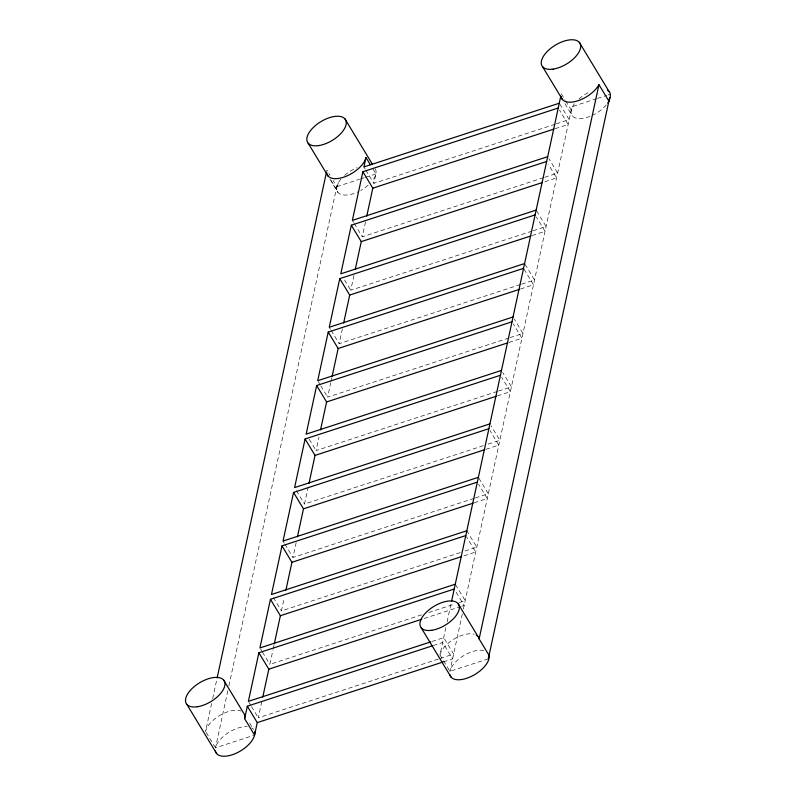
<?xml version="1.0" encoding="UTF-8"?>
<svg xmlns="http://www.w3.org/2000/svg" width="796" height="796" viewBox="0 0 796 796"><rect width="100%" height="100%" fill="white"/><g stroke="black" fill="none" stroke-linecap="round" stroke-linejoin="round"><path stroke-width="0.6" stroke-dasharray="3.98 2.98" d="M326.808 173.438L326.897 170.235L330.002 175.369M340.887 179.12A22.109 10.975 -31.2 0 0 338.24 182.981L336.827 186.652L336.748 189.896A22.109 10.975 -31.2 0 0 358.628 191.537M211.607 703.465L205.567 731.395A22.109 10.975 -31.2 0 1 220.293 715.126A22.109 10.975 -31.2 0 1 240.959 711.077M212.661 698.609L216.86 679.167M227.845 690.729L215.497 747.812L254.571 735.066M228.89 685.873L336.827 186.652L333.106 180.503M438.347 659.058L258.302 717.793L261.983 700.779M421.661 614.83L269.854 664.352L273.008 649.765M273.277 648.551L274.063 644.899M460.277 552.553L281.416 610.91L284.301 597.537M474.187 498.336L292.968 557.459L296.649 540.444M483.391 445.66L304.52 504.017L308.201 487.003M497.301 391.453L316.082 450.576L318.967 437.203M508.853 338.011L327.634 397.134L330.788 382.548M331.046 381.334L331.842 377.682M520.405 284.56L339.186 343.683L342.867 326.668M531.957 231.119L350.747 290.241L354.419 273.227M543.519 177.677L362.299 236.8L365.981 219.786M555.071 124.236L373.851 183.359L375.891 173.906L372.17 167.757M488.306 658.809L449.909 671.336L439.969 654.919L446.068 626.711M447.123 621.845L451.332 602.393M462.317 613.955L449.909 671.336A22.109 10.975 -31.2 0 1 463.809 655.546A22.109 10.975 -31.2 0 1 484.217 650.64M463.371 609.089L571.986 106.724L596.234 98.803M338.24 182.981L336.748 189.856L330.539 179.597M589.935 116.425A22.109 10.975 -31.2 0 1 571.239 110.176L572.652 106.505A22.109 10.975 -31.2 0 1 575.299 102.644M597.418 98.425L606.851 95.341M608.025 94.963L610.383 94.187M336.827 186.652L359.603 179.219M360.767 178.841L364.26 177.707M365.424 177.329L375.891 173.906M556.245 123.848L569.19 119.629L559.877 104.236M555.21 128.673L568.155 124.445L559.459 110.087M544.693 177.289L557.638 173.07L548.942 158.702M544.832 181.727L556.593 177.896L548.524 164.553M533.141 230.74L546.086 226.512L536.146 210.094M532.096 235.556L545.041 231.338L536.345 216.97M521.579 284.182L534.524 279.953L524.594 263.546M520.544 288.998L533.489 284.779L523.549 268.361M510.027 337.623L522.972 333.405L514.276 319.037M508.982 342.449L521.927 338.22L513.241 323.863M498.475 391.065L511.42 386.846L502.724 372.478M497.43 395.891L510.375 391.672L501.679 377.304M488.097 444.128L499.858 440.288L491.172 425.93M485.878 449.332L498.823 445.113L490.127 430.745M475.361 497.958L488.306 493.729L478.376 477.321M474.316 502.774L487.261 498.555L478.575 484.187M464.983 551.021L476.754 547.18L466.814 530.763M463.939 555.837L475.71 551.996L466.396 536.613M428.716 612.522L454.606 604.074M459.312 602.542L465.202 600.622L455.262 584.204M424.149 618.492L460.625 606.592M461.799 606.214L464.158 605.448L454.217 589.03M431.939 641.486L443.71 637.646L453.64 654.063L439.521 658.67M433.253 645.546L442.666 642.471L452.596 658.889L443.183 661.954M561.299 93.759L565.031 99.918M565.648 100.943L571.239 110.176M564.961 103.689L572.404 116.007M363.921 166.941L365.165 168.991M365.782 170.016L373.851 183.359M329.932 179.14L338.001 192.483M352.359 220.383L353.603 222.432M354.23 223.457L362.299 236.8M344.539 279.983L350.747 290.241M329.255 327.275L330.499 329.325M331.116 330.35L339.186 343.683M318.32 381.742L320.181 384.816M320.808 385.841L327.634 397.134M309.246 439.293L316.082 450.576M296.45 490.684L304.52 504.017M283.038 541.051L284.272 543.101M284.898 544.126L292.968 557.459M273.346 597.567L281.416 610.91M260.541 648.959L261.785 651.009M262.411 652.043L269.854 664.352M248.989 702.4L250.849 705.485M251.476 706.51L258.302 717.793M249.675 723.086L253.397 729.245A22.109 10.975 -31.2 0 0 251.854 727.972M206.184 732.429L215.497 747.812A22.109 10.975 -31.2 0 1 247.307 726.688M375.284 168.861A22.109 10.975 -31.2 0 1 371.832 181.438M368.13 185.219A22.109 10.975 -31.2 0 1 360.668 190.473M344.588 175.339A22.109 10.975 -31.2 0 1 357.195 167.657M439.969 654.919A22.109 10.975 -31.2 0 1 453.869 639.138A22.109 10.975 -31.2 0 1 474.277 634.223M606.244 104.963A22.109 10.975 -31.2 0 1 593.03 115.062M579 98.863A22.109 10.975 -31.2 0 1 588.503 92.545"/><path stroke-width="1.19" d="M326.808 173.438L326.808 173.478A22.109 10.975 -31.2 0 0 346.111 176.284A22.109 10.975 -31.2 0 0 365.961 157.489L370.309 164.672M217.119 677.953L326.37 172.672M247.327 706.201L257.257 722.619L254.571 735.066L244.631 718.649L247.327 706.201L432.079 645.924M454.217 589.03L258.879 652.76L248.372 701.375L430.765 641.875M465.779 535.579L270.441 599.308L259.924 647.934L455.262 584.204M477.331 482.137L281.993 545.867L271.476 594.493L466.814 530.763M488.883 428.696L293.545 492.425L283.038 541.051L478.376 477.321M500.445 375.254L305.097 438.984L294.59 487.6L489.928 423.87M511.997 321.803L316.659 385.533L306.142 434.158L501.48 370.429M523.549 268.361L328.211 332.091L317.704 380.717L513.042 316.987M535.101 214.92L339.763 278.65L329.255 327.275L524.594 263.546M546.663 161.479L351.325 225.208L340.807 273.824L536.146 210.094M558.215 108.027L362.876 171.757L352.359 220.383L547.708 156.653M365.961 157.489L363.921 166.941L559.26 103.211M262.77 697.127L268.819 669.177L258.879 652.76M274.322 643.685L280.371 615.726L270.441 599.308M285.883 590.244L291.923 562.284L281.993 545.867M297.435 536.803L303.485 508.843L293.545 492.425M308.987 483.351L315.037 455.402L305.097 438.984M320.549 429.91L326.589 401.95L316.659 385.533M332.101 376.468L338.151 348.509L328.211 332.091M343.653 323.027L349.703 295.067L339.763 278.65M355.215 269.575L361.255 241.626L351.325 225.208M366.767 216.134L372.807 188.174L362.876 171.757M451.591 601.179L560.792 96.127M449.83 674.58A22.109 10.975 -31.2 0 0 471.71 676.222A22.109 10.975 -31.2 0 0 489.062 655.357L479.122 638.939L598.95 84.694L608.89 101.112A22.109 10.975 -31.2 0 1 607.706 103.032M488.306 658.809L609.637 97.649M608.89 101.112L610.303 97.43L610.383 94.187A22.109 10.975 -31.2 0 0 607.587 90.336M372.807 188.174L554.026 129.051M361.255 241.626L542.474 182.503M349.703 295.067L530.922 235.944M338.151 348.509L519.36 289.386M326.589 401.95L507.808 342.827M315.037 455.402L496.256 396.279M303.485 508.843L484.694 449.72M291.923 562.284L473.142 503.162M280.371 615.726L461.59 556.603M268.819 669.177L421.79 619.268M257.257 722.619L443.183 661.954M579.329 42.357L609.129 91.61M542.603 66.755L562.473 99.59M344.917 118.833L372.19 163.886M308.201 143.23L328.061 176.065M457.999 603.517L477.869 636.352M421.273 627.915L451.083 677.167M223.596 679.993L243.457 712.828A22.109 10.975 -31.2 0 1 244.631 718.649M186.871 704.39L216.671 753.643M598.95 84.694A22.109 10.975 -31.2 0 1 577.946 100.754A22.109 10.975 -31.2 0 1 561.22 97.003M476.326 635.079A22.109 10.975 -31.2 0 1 479.122 638.939M254.65 731.832A22.109 10.975 -31.2 0 1 237.298 752.698A22.109 10.975 -31.2 0 1 215.417 751.056M431.79 630.273A22.109 10.975 -31.2 0 0 459.252 606.104A22.109 10.975 -31.2 0 0 427.87 610.781A22.109 10.975 -31.2 0 0 431.79 630.273M553.12 69.113A22.109 10.975 -31.2 0 0 580.582 44.944A22.109 10.975 -31.2 0 0 549.2 49.621A22.109 10.975 -31.2 0 0 553.12 69.113M197.388 706.748A22.109 10.975 -31.2 0 0 224.85 682.58A22.109 10.975 -31.2 0 0 193.458 687.256A22.109 10.975 -31.2 0 0 197.388 706.748M318.708 145.588A22.109 10.975 -31.2 0 0 346.17 121.42A22.109 10.975 -31.2 0 0 314.788 126.096A22.109 10.975 -31.2 0 0 318.708 145.588"/></g></svg>
